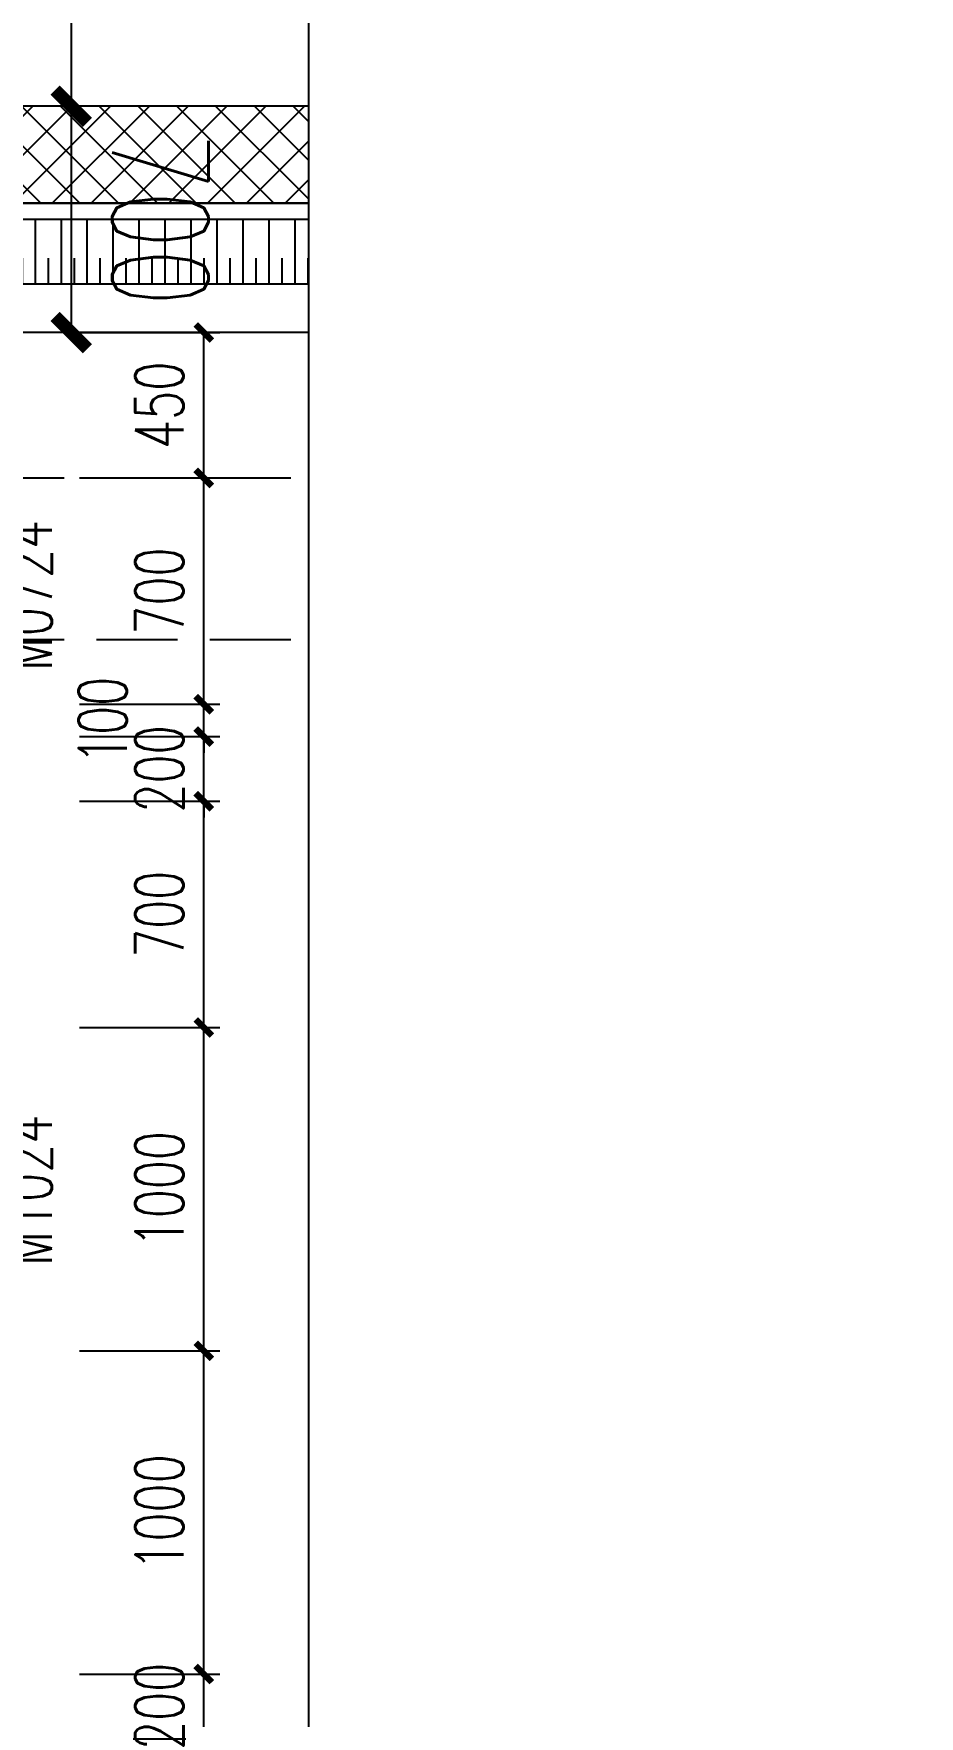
# Model space of a CAD drawing. Extents: x -222544 to -13848, y -31368 to 85559.
# Drawn here: x -38680 to -35942, y -9043 to -3838 of the extents above; entities that cross this region are included whole.
import ezdxf
from ezdxf.xclip import XClip

# ---------------------------------------------------------------- set-up
doc = ezdxf.new("R2010")
doc.units = 0
doc.header["$LTSCALE"] = 1000
doc.header["$MEASUREMENT"] = 0
doc.header["$XCLIPFRAME"] = 0
doc.linetypes.add('10平面$0$DASH', pattern=[0.35, 0.25, -0.1])
doc.linetypes.add('10平面$0$DOTE', pattern=[2.42, 2, -0.2, 0.02, -0.2])
doc.layers.get('Defpoints').update_dxf_attribs({"color": 210})
for name, color, linetype in [('10平面$0$99平面图例外参$0$A-HATCH-2', 251, 'Continuous'), ('10平面$0$A-AXIS-D', 1, 'Continuous'), ('10平面$0$A-AXIS-DOTE', 14, '10平面$0$DOTE'), ('10平面$0$A-AXIS-DP', 126, 'Continuous'), ('10平面$0$A-HATCH-2', 251, 'Continuous'), ('10平面$0$A-LIN-V', 9, 'Continuous'), ('10平面$0$A-WINDOW', 140, 'Continuous'), ('10平面$0$A-云线（根据审图意见修改）', 4, 'Continuous'), ('10平面$0$AS-WALL', 40, 'Continuous'), ('10平面$0$AS-结构边线层', 200, 'Continuous'), ('10平面$0$DIM_ELEV', 3, 'Continuous'), ('10平面$0$DIM_SYMB', 3, 'Continuous'), ('10平面$0$PUB_HATCH', 8, 'Continuous'), ('10平面$0$建-门', 4, 'Continuous'), ('10平面$0$建-门窗编号', 7, 'Continuous'), ('A-AXIS-DP', 126, 'Continuous'), ('A-WINDOW', 140, 'Continuous'), ('DIM_SYMB', 3, 'Continuous')]:
    doc.layers.add(name, color=color, linetype=linetype)
doc.styles.add('10平面$0$_TCH_DIM_T3', font='SIMPLEX', dxfattribs={"width": 0.705882, "bigfont": 'GBCBIG'})
doc.styles.add('10平面$0$A-WIN-LABEL', font='SIMPLEX', dxfattribs={"bigfont": 'GBCBIG'})
doc.styles.add('_TCH_DIM_T3', font='SIMPLEX', dxfattribs={"width": 0.705882, "bigfont": 'GBCBIG'})
doc.dimstyles.new('10平面$0$_TCH_ARCH&&100', dxfattribs={"dimtxt": 297.5, "dimasz": 100, "dimexe": 100, "dimexo": 100, "dimgap": 126.25, "dimtad": 1, "dimdec": 0, "dimzin": 0, "dimdsep": 46, "dimtxsty": '10平面$0$_TCH_DIM_T3', "dimblk": '10平面$0$_ArchTick', "dimcen": 0.09, "dimclrt": 7, "dimazin": 2, "dimtfac": 1, "dimtdec": 0, "dimtix": 1, "dimtmove": 2, "dimatfit": 3, "dimfxl": 0, "dimtolj": 1, "dimtzin": 0, "dimarcsym": 0})
doc.dimstyles.new('10平面$0$_TCH_ARCH&&80', dxfattribs={"dimtxt": 238, "dimasz": 80, "dimexe": 80, "dimexo": 80, "dimgap": 101, "dimtad": 1, "dimdec": 0, "dimzin": 0, "dimdsep": 46, "dimtxsty": '10平面$0$_TCH_DIM_T3', "dimblk": '10平面$0$_ArchTick', "dimcen": 0.09, "dimclrt": 7, "dimazin": 2, "dimtfac": 1, "dimtdec": 0, "dimtix": 1, "dimtmove": 2, "dimatfit": 3, "dimfxl": 0, "dimtolj": 1, "dimtzin": 0, "dimarcsym": 0})
doc.dimstyles.new('_TCH_ARCH&&50', dxfattribs={"dimtxt": 148.75, "dimasz": 50, "dimexe": 50, "dimexo": 50, "dimgap": 63.125, "dimtad": 1, "dimdec": 0, "dimzin": 0, "dimdsep": 46, "dimtxsty": '_TCH_DIM_T3', "dimblk": 'ARCHTICK', "dimcen": 0.09, "dimclrt": 7, "dimazin": 2, "dimtfac": 1, "dimtdec": 0, "dimtix": 1, "dimtmove": 2, "dimatfit": 3, "dimfxl": 0, "dimtolj": 1, "dimtzin": 0, "dimarcsym": 0})

# ---------------------------------------------------------------- blocks, each defined once
blk = doc.blocks.new('10平面$0$_ArchTick')
at = {"color": 0, "linetype": 'ByBlock', "const_width": 0.4}
blk.add_lwpolyline([(-0.5, -0.5), (0.5, 0.5)], dxfattribs=at)
blk = doc.blocks.new('*D1737')
at = {"layer": '10平面$0$A-AXIS-D', "color": 0, "lineweight": -2, "transparency": 16777216}
for p, q in [((-73024, -183400), (-73846.2, -183400)), ((-73746.2, -183400), (-73746.2, -184100)), ((-73024, -184100), (-73846.2, -184100))]:
    blk.add_line(p, q, dxfattribs=at)
at = {"layer": 'Defpoints', "color": 0, "transparency": 16777216}
for p in [(-72924, -183400), (-73746.2, -184100), (-72924, -184100)]:
    blk.add_point(p, dxfattribs=at)
at = {"layer": '10平面$0$A-AXIS-D', "color": 0, "lineweight": -2, "transparency": 16777216, "xscale": 100, "yscale": 100, "zscale": 100}
for p, rotation in [((-73746.2, -183400), 90), ((-73746.2, -184100), 270)]:
    blk.add_blockref('10平面$0$_ArchTick', p, dxfattribs=dict(at, rotation=rotation))
at = {"layer": '10平面$0$A-AXIS-D', "color": 7, "transparency": 16777216, "insert": (-73471.2, -183750), "char_height": 297.5, "attachment_point": 5, "rotation": 270, "style": '10平面$0$_TCH_DIM_T3'}
blk.add_mtext('\\A1;700', dxfattribs=at)
blk = doc.blocks.new('*D1738')
at = {"layer": '10平面$0$A-AXIS-D', "color": 0, "lineweight": -2, "transparency": 16777216}
for p, q in [((-73024, -165400), (-73846.2, -165400)), ((-73746.2, -165400), (-73746.2, -183400)), ((-73024, -183400), (-73846.2, -183400))]:
    blk.add_line(p, q, dxfattribs=at)
at = {"layer": 'Defpoints', "color": 0, "transparency": 16777216}
for p in [(-72924, -165400), (-73746.2, -183400), (-72924, -183400)]:
    blk.add_point(p, dxfattribs=at)
at = {"layer": '10平面$0$A-AXIS-D', "color": 0, "lineweight": -2, "transparency": 16777216, "xscale": 100, "yscale": 100, "zscale": 100}
for p, rotation in [((-73746.2, -165400), 90), ((-73746.2, -183400), 270)]:
    blk.add_blockref('10平面$0$_ArchTick', p, dxfattribs=dict(at, rotation=rotation))
at = {"layer": '10平面$0$A-AXIS-D', "color": 7, "transparency": 16777216, "insert": (-73471.2, -174400), "char_height": 297.5, "attachment_point": 5, "rotation": 270, "style": '10平面$0$_TCH_DIM_T3'}
blk.add_mtext('\\A1;18000', dxfattribs=at)
blk = doc.blocks.new('10平面$0$43243')
at = {"layer": '10平面$0$AS-结构边线层'}
for points in [[(-263994.2, 621290.1), (-277514.2, 621290.1), (-277514.2, 621120.1), (-279354.2, 621120.1), (-279354.2, 620570.1), (-281454.2, 620570), (-281454.2, 621120.1), (-295987, 621120.1), (-313454.2, 567285.8)], [(-196514.2, 548350), (-175294.2, 548350), (-175294.2, 548520), (-173454.2, 548520), (-173454.2, 549070), (-171354.2, 549070), (-171354.2, 548520), (-169514.2, 548520), (-169514.2, 548350), (-155994.2, 548350), (-155994.2, 548520), (-146454.2, 548520), (-146454.2, 549070), (-144354.2, 549070), (-144354.2, 548520), (-128354.2, 548520), (-128354.2, 548810), (-128054.2, 548810), (-128054.2, 561350), (-131054.2, 561350), (-131054.2, 565490), (-128054.2, 565490), (-128054.2, 594490)]]:
    blk.add_lwpolyline(points, dxfattribs=at)
blk = doc.blocks.new('10平面$0$4324324')
at = {"layer": '10平面$0$A-HATCH-2', "linetype": '10平面$0$DASH'}
for p, q in [((-294754.2, 620270), (-135554.2, 620270)), ((-294754.2, 619770), (-135554.2, 619770))]:
    blk.add_line(p, q, dxfattribs=at)
blk = doc.blocks.new('10平面$0$3132')
at = {"layer": '10平面$0$DIM_ELEV', "linetype": '10平面$0$DASH', "const_width": 30}
blk.add_lwpolyline([(-300250, 621840), (-292930, 621840, -0.414214), (-292430, 621340), (-292430, 609770, -0.414214), (-292930, 609270), (-300250, 609270, -0.414214), (-300750, 609770), (-300750, 621340, -0.414214)], format="xyb", close=True, dxfattribs=at)
blk = doc.blocks.new('10平面$0$99平面图例外参$0$$LinePat$填挖边坡')
at = {"color": 0}
for p, q in [((0, 0), (0, -1500)), ((300, 0), (300, -600))]:
    blk.add_line(p, q, dxfattribs=at)
at = {"layer": 'Defpoints', "color": 0}
blk.add_point((600, 0), dxfattribs=at)
blk = doc.blocks.new('10平面$0$34242343243')
at = {"layer": '10平面$0$A-LIN-V'}
for p, q in [((-281908.2, 621070.1), (-294754.2, 621070.1)), ((-281908.2, 620870.1), (-294754.2, 620870.1))]:
    blk.add_line(p, q, dxfattribs=at)
at = {"layer": '10平面$0$99平面图例外参$0$A-HATCH-2', "color": 203, "xscale": 0.1338124999985388, "yscale": 0.1333333333333333, "zscale": 0.1333333333333333, "rotation": 179.9999999990436}
for p in [(-294593.6, 620870.1), (-294513.3, 620870.1), (-294433, 620870.1), (-294352.7, 620870.1), (-294272.5, 620870.1), (-294192.2, 620870.1), (-294111.9, 620870.1), (-294031.6, 620870.1), (-293951.3, 620870.1), (-293871, 620870.1), (-293790.7, 620870.1), (-293710.4, 620870.1)]:
    blk.add_blockref('10平面$0$99平面图例外参$0$$LinePat$填挖边坡', p, dxfattribs=at)
blk = doc.blocks.new('10平面$0$2343243')
at = {"layer": '10平面$0$A-云线（根据审图意见修改）', "color": 1, "ltscale": 500}
blk.add_lwpolyline([(-265623.3, 705106.7), (-178050.5, 972846.4), (-230714.5, 804820)], dxfattribs=at)
blk = doc.blocks.new('*U63')
at = {"color": 0}
blk.add_lwpolyline([(500, 0), (500, 1000), (460, 1000), (460, 0)], close=True, dxfattribs=at)
blk.add_arc((500, 0), 1000, 90, 180, dxfattribs=at)
blk = doc.blocks.new('*U62')
at = {"color": 0, "xscale": 0.001, "yscale": 0.001, "zscale": 0.001}
blk.add_blockref('*U63', (0, 0), dxfattribs=at)
blk = doc.blocks.new('*D1339')
at = {"layer": '10平面$0$A-AXIS-DP', "color": 0, "lineweight": -2, "transparency": 16777216}
for p, q in [((-293040, 616570), (-293040, 616650)), ((-293684.2, 616570), (-292960, 616570)), ((-293040, 616370), (-293040, 616570)), ((-293684.2, 616370), (-292960, 616370)), ((-293040, 616370), (-293040, 616290))]:
    blk.add_line(p, q, dxfattribs=at)
at = {"layer": 'Defpoints', "color": 0, "transparency": 16777216}
for p in [(-293764.2, 616570), (-293040, 616570), (-293764.2, 616370)]:
    blk.add_point(p, dxfattribs=at)
at = {"layer": '10平面$0$A-AXIS-DP', "color": 0, "lineweight": -2, "transparency": 16777216, "xscale": 80, "yscale": 80, "zscale": 80}
for p, rotation in [((-293040, 616570), 270), ((-293040, 616370), 90)]:
    blk.add_blockref('10平面$0$_ArchTick', p, dxfattribs=dict(at, rotation=rotation))
at = {"layer": '10平面$0$A-AXIS-DP', "color": 7, "transparency": 16777216, "insert": (-293260, 616470), "char_height": 238, "attachment_point": 5, "rotation": 90, "style": '10平面$0$_TCH_DIM_T3'}
blk.add_mtext('\\A1;200', dxfattribs=at)
blk = doc.blocks.new('*D1340')
at = {"layer": '10平面$0$A-AXIS-DP', "color": 0, "lineweight": -2, "transparency": 16777216}
for p, q in [((-293684.2, 617570), (-292960, 617570)), ((-293040, 616570), (-293040, 617570)), ((-293684.2, 616570), (-292960, 616570))]:
    blk.add_line(p, q, dxfattribs=at)
at = {"layer": 'Defpoints', "color": 0, "transparency": 16777216}
for p in [(-293764.2, 617570), (-293040, 617570), (-293764.2, 616570)]:
    blk.add_point(p, dxfattribs=at)
at = {"layer": '10平面$0$A-AXIS-DP', "color": 0, "lineweight": -2, "transparency": 16777216, "xscale": 80, "yscale": 80, "zscale": 80}
for p, rotation in [((-293040, 617570), 90), ((-293040, 616570), 270)]:
    blk.add_blockref('10平面$0$_ArchTick', p, dxfattribs=dict(at, rotation=rotation))
at = {"layer": '10平面$0$A-AXIS-DP', "color": 7, "transparency": 16777216, "insert": (-293260, 617070), "char_height": 238, "attachment_point": 5, "rotation": 90, "style": '10平面$0$_TCH_DIM_T3'}
blk.add_mtext('\\A1;1000', dxfattribs=at)
blk = doc.blocks.new('*D1341')
at = {"layer": '10平面$0$A-AXIS-DP', "color": 0, "lineweight": -2, "transparency": 16777216}
for p, q in [((-293684.2, 618570), (-292960, 618570)), ((-293040, 617570), (-293040, 618570)), ((-293684.2, 617570), (-292960, 617570))]:
    blk.add_line(p, q, dxfattribs=at)
at = {"layer": 'Defpoints', "color": 0, "transparency": 16777216}
for p in [(-293764.2, 618570), (-293040, 618570), (-293764.2, 617570)]:
    blk.add_point(p, dxfattribs=at)
at = {"layer": '10平面$0$A-AXIS-DP', "color": 0, "lineweight": -2, "transparency": 16777216, "xscale": 80, "yscale": 80, "zscale": 80}
for p, rotation in [((-293040, 618570), 90), ((-293040, 617570), 270)]:
    blk.add_blockref('10平面$0$_ArchTick', p, dxfattribs=dict(at, rotation=rotation))
at = {"layer": '10平面$0$A-AXIS-DP', "color": 7, "transparency": 16777216, "insert": (-293260, 618070), "char_height": 238, "attachment_point": 5, "rotation": 90, "style": '10平面$0$_TCH_DIM_T3'}
blk.add_mtext('\\A1;1000', dxfattribs=at)
blk = doc.blocks.new('*D1342')
at = {"layer": '10平面$0$A-AXIS-DP', "color": 0, "lineweight": -2, "transparency": 16777216}
for p, q in [((-293684.2, 619270), (-292960, 619270)), ((-293040, 618570), (-293040, 619270)), ((-293684.2, 618570), (-292960, 618570))]:
    blk.add_line(p, q, dxfattribs=at)
at = {"layer": 'Defpoints', "color": 0, "transparency": 16777216}
for p in [(-293764.2, 619270), (-293040, 619270), (-293764.2, 618570)]:
    blk.add_point(p, dxfattribs=at)
at = {"layer": '10平面$0$A-AXIS-DP', "color": 0, "lineweight": -2, "transparency": 16777216, "xscale": 80, "yscale": 80, "zscale": 80}
for p, rotation in [((-293040, 619270), 90), ((-293040, 618570), 270)]:
    blk.add_blockref('10平面$0$_ArchTick', p, dxfattribs=dict(at, rotation=rotation))
at = {"layer": '10平面$0$A-AXIS-DP', "color": 7, "transparency": 16777216, "insert": (-293260, 618920), "char_height": 238, "attachment_point": 5, "rotation": 90, "style": '10平面$0$_TCH_DIM_T3'}
blk.add_mtext('\\A1;700', dxfattribs=at)
blk = doc.blocks.new('*D1343')
at = {"layer": '10平面$0$A-AXIS-DP', "color": 0, "lineweight": -2, "transparency": 16777216}
for p, q in [((-293040, 619470), (-293040, 619550)), ((-293684.2, 619470), (-292960, 619470)), ((-293040, 619270), (-293040, 619470)), ((-293684.2, 619270), (-292960, 619270)), ((-293040, 619270), (-293040, 619190))]:
    blk.add_line(p, q, dxfattribs=at)
at = {"layer": 'Defpoints', "color": 0, "transparency": 16777216}
for p in [(-293764.2, 619470), (-293040, 619470), (-293764.2, 619270)]:
    blk.add_point(p, dxfattribs=at)
at = {"layer": '10平面$0$A-AXIS-DP', "color": 0, "lineweight": -2, "transparency": 16777216, "xscale": 80, "yscale": 80, "zscale": 80}
for p, rotation in [((-293040, 619470), 270), ((-293040, 619270), 90)]:
    blk.add_blockref('10平面$0$_ArchTick', p, dxfattribs=dict(at, rotation=rotation))
at = {"layer": '10平面$0$A-AXIS-DP', "color": 7, "transparency": 16777216, "insert": (-293540, 619370), "char_height": 238, "attachment_point": 5, "rotation": 90, "style": '10平面$0$_TCH_DIM_T3'}
blk.add_mtext('\\A1;200', dxfattribs=at)
blk = doc.blocks.new('*D1344')
at = {"layer": '10平面$0$A-AXIS-DP', "color": 0, "lineweight": -2, "transparency": 16777216}
for p, q in [((-293040, 619570), (-293040, 619650)), ((-293684.2, 619570), (-292960, 619570)), ((-293040, 619470), (-293040, 619570)), ((-293684.2, 619470), (-292960, 619470)), ((-293040, 619470), (-293040, 619390))]:
    blk.add_line(p, q, dxfattribs=at)
at = {"layer": 'Defpoints', "color": 0, "transparency": 16777216}
for p in [(-293764.2, 619570), (-293040, 619570), (-293764.2, 619470)]:
    blk.add_point(p, dxfattribs=at)
at = {"layer": '10平面$0$A-AXIS-DP', "color": 0, "lineweight": -2, "transparency": 16777216, "xscale": 80, "yscale": 80, "zscale": 80}
for p, rotation in [((-293040, 619570), 270), ((-293040, 619470), 90)]:
    blk.add_blockref('10平面$0$_ArchTick', p, dxfattribs=dict(at, rotation=rotation))
at = {"layer": '10平面$0$A-AXIS-DP', "color": 7, "transparency": 16777216, "insert": (-292820, 619520), "char_height": 238, "attachment_point": 5, "rotation": 90, "style": '10平面$0$_TCH_DIM_T3'}
blk.add_mtext('\\A1;100', dxfattribs=at)
blk = doc.blocks.new('*D1345')
at = {"layer": '10平面$0$A-AXIS-DP', "color": 0, "lineweight": -2, "transparency": 16777216}
for p, q in [((-293684.2, 620270), (-292960, 620270)), ((-293040, 619570), (-293040, 620270)), ((-293684.2, 619570), (-292960, 619570))]:
    blk.add_line(p, q, dxfattribs=at)
at = {"layer": 'Defpoints', "color": 0, "transparency": 16777216}
for p in [(-293764.2, 620270), (-293040, 620270), (-293764.2, 619570)]:
    blk.add_point(p, dxfattribs=at)
at = {"layer": '10平面$0$A-AXIS-DP', "color": 0, "lineweight": -2, "transparency": 16777216, "xscale": 80, "yscale": 80, "zscale": 80}
for p, rotation in [((-293040, 620270), 90), ((-293040, 619570), 270)]:
    blk.add_blockref('10平面$0$_ArchTick', p, dxfattribs=dict(at, rotation=rotation))
at = {"layer": '10平面$0$A-AXIS-DP', "color": 7, "transparency": 16777216, "insert": (-293260, 619920), "char_height": 238, "attachment_point": 5, "rotation": 90, "style": '10平面$0$_TCH_DIM_T3'}
blk.add_mtext('\\A1;700', dxfattribs=at)
blk = doc.blocks.new('*D1346')
at = {"layer": '10平面$0$A-AXIS-DP', "color": 0, "lineweight": -2, "transparency": 16777216}
for p, q in [((-293040, 620720), (-293040, 620800)), ((-293684.2, 620720), (-292960, 620720)), ((-293040, 620270), (-293040, 620720)), ((-293684.2, 620270), (-292960, 620270)), ((-293040, 620270), (-293040, 620190))]:
    blk.add_line(p, q, dxfattribs=at)
at = {"layer": 'Defpoints', "color": 0, "transparency": 16777216}
for p in [(-293764.2, 620720), (-293040, 620720), (-293764.2, 620270)]:
    blk.add_point(p, dxfattribs=at)
at = {"layer": '10平面$0$A-AXIS-DP', "color": 0, "lineweight": -2, "transparency": 16777216, "xscale": 80, "yscale": 80, "zscale": 80}
for p, rotation in [((-293040, 620720), 270), ((-293040, 620270), 90)]:
    blk.add_blockref('10平面$0$_ArchTick', p, dxfattribs=dict(at, rotation=rotation))
at = {"layer": '10平面$0$A-AXIS-DP', "color": 7, "transparency": 16777216, "insert": (-293260, 620495), "char_height": 238, "attachment_point": 5, "rotation": 90, "style": '10平面$0$_TCH_DIM_T3'}
blk.add_mtext('\\A1;450', dxfattribs=at)
blk = doc.blocks.new('_ArchTick')
at = {"color": 0, "linetype": 'ByBlock', "const_width": 0.4}
blk.add_lwpolyline([(-0.5, -0.5), (0.5, 0.5)], dxfattribs=at)
blk = doc.blocks.new('*D311')
at = {"layer": 'A-AXIS-DP', "color": 0, "lineweight": -2, "transparency": 16777216}
for p, q in [((-38537.9, -4762.5), (-38104.2, -4762.5)), ((-38154.2, -5212.5), (-38154.2, -4762.5)), ((-38537.9, -5212.5), (-38104.2, -5212.5))]:
    blk.add_line(p, q, dxfattribs=at)
at = {"layer": 'Defpoints', "color": 0, "transparency": 16777216}
for p in [(-38587.9, -4762.5), (-38154.2, -4762.5), (-38587.9, -5212.5)]:
    blk.add_point(p, dxfattribs=at)
at = {"layer": 'A-AXIS-DP', "color": 0, "lineweight": -2, "transparency": 16777216, "xscale": 50, "yscale": 50, "zscale": 50}
for p, rotation in [((-38154.2, -4762.5), 90), ((-38154.2, -5212.5), 270)]:
    blk.add_blockref('_ArchTick', p, dxfattribs=dict(at, rotation=rotation))
at = {"layer": 'A-AXIS-DP', "color": 7, "transparency": 16777216, "insert": (-38291.7, -4987.5), "char_height": 148.75, "attachment_point": 5, "rotation": 90, "style": '_TCH_DIM_T3'}
blk.add_mtext('\\A1;450', dxfattribs=at)
blk = doc.blocks.new('*D312')
at = {"layer": 'A-AXIS-DP', "color": 0, "lineweight": -2, "transparency": 16777216}
for p, q in [((-38537.9, -5212.5), (-38104.2, -5212.5)), ((-38154.2, -5912.5), (-38154.2, -5212.5)), ((-38537.9, -5912.5), (-38104.2, -5912.5))]:
    blk.add_line(p, q, dxfattribs=at)
at = {"layer": 'Defpoints', "color": 0, "transparency": 16777216}
for p in [(-38587.9, -5212.5), (-38154.2, -5212.5), (-38587.9, -5912.5)]:
    blk.add_point(p, dxfattribs=at)
at = {"layer": 'A-AXIS-DP', "color": 0, "lineweight": -2, "transparency": 16777216, "xscale": 50, "yscale": 50, "zscale": 50}
for p, rotation in [((-38154.2, -5212.5), 90), ((-38154.2, -5912.5), 270)]:
    blk.add_blockref('_ArchTick', p, dxfattribs=dict(at, rotation=rotation))
at = {"layer": 'A-AXIS-DP', "color": 7, "transparency": 16777216, "insert": (-38291.7, -5562.5), "char_height": 148.75, "attachment_point": 5, "rotation": 90, "style": '_TCH_DIM_T3'}
blk.add_mtext('\\A1;700', dxfattribs=at)
blk = doc.blocks.new('*D313')
at = {"layer": 'A-AXIS-DP', "color": 0, "lineweight": -2, "transparency": 16777216}
for p, q in [((-38154.2, -5912.5), (-38154.2, -5862.5)), ((-38537.9, -5912.5), (-38104.2, -5912.5)), ((-38154.2, -6012.5), (-38154.2, -5912.5)), ((-38537.9, -6012.5), (-38104.2, -6012.5)), ((-38154.2, -6012.5), (-38154.2, -6062.5))]:
    blk.add_line(p, q, dxfattribs=at)
at = {"layer": 'Defpoints', "color": 0, "transparency": 16777216}
for p in [(-38587.9, -5912.5), (-38154.2, -5912.5), (-38587.9, -6012.5)]:
    blk.add_point(p, dxfattribs=at)
at = {"layer": 'A-AXIS-DP', "color": 0, "lineweight": -2, "transparency": 16777216, "xscale": 50, "yscale": 50, "zscale": 50}
for p, rotation in [((-38154.2, -5912.5), 270), ((-38154.2, -6012.5), 90)]:
    blk.add_blockref('_ArchTick', p, dxfattribs=dict(at, rotation=rotation))
at = {"layer": 'A-AXIS-DP', "color": 7, "transparency": 16777216, "insert": (-38466.7, -5962.5), "char_height": 148.75, "attachment_point": 5, "rotation": 90, "style": '_TCH_DIM_T3'}
blk.add_mtext('\\A1;100', dxfattribs=at)
blk = doc.blocks.new('*D314')
at = {"layer": 'A-AXIS-DP', "color": 0, "lineweight": -2, "transparency": 16777216}
for p, q in [((-38154.2, -6012.5), (-38154.2, -5962.5)), ((-38537.9, -6012.5), (-38104.2, -6012.5)), ((-38154.2, -6212.5), (-38154.2, -6012.5)), ((-38537.9, -6212.5), (-38104.2, -6212.5)), ((-38154.2, -6212.5), (-38154.2, -6262.5))]:
    blk.add_line(p, q, dxfattribs=at)
at = {"layer": 'Defpoints', "color": 0, "transparency": 16777216}
for p in [(-38587.9, -6012.5), (-38154.2, -6012.5), (-38587.9, -6212.5)]:
    blk.add_point(p, dxfattribs=at)
at = {"layer": 'A-AXIS-DP', "color": 0, "lineweight": -2, "transparency": 16777216, "xscale": 50, "yscale": 50, "zscale": 50}
for p, rotation in [((-38154.2, -6012.5), 270), ((-38154.2, -6212.5), 90)]:
    blk.add_blockref('_ArchTick', p, dxfattribs=dict(at, rotation=rotation))
at = {"layer": 'A-AXIS-DP', "color": 7, "transparency": 16777216, "insert": (-38291.7, -6112.5), "char_height": 148.75, "attachment_point": 5, "rotation": 90, "style": '_TCH_DIM_T3'}
blk.add_mtext('\\A1;200', dxfattribs=at)
blk = doc.blocks.new('*D315')
at = {"layer": 'A-AXIS-DP', "color": 0, "lineweight": -2, "transparency": 16777216}
for p, q in [((-38537.9, -6212.5), (-38104.2, -6212.5)), ((-38154.2, -6912.5), (-38154.2, -6212.5)), ((-38537.9, -6912.5), (-38104.2, -6912.5))]:
    blk.add_line(p, q, dxfattribs=at)
at = {"layer": 'Defpoints', "color": 0, "transparency": 16777216}
for p in [(-38587.9, -6212.5), (-38154.2, -6212.5), (-38587.9, -6912.5)]:
    blk.add_point(p, dxfattribs=at)
at = {"layer": 'A-AXIS-DP', "color": 0, "lineweight": -2, "transparency": 16777216, "xscale": 50, "yscale": 50, "zscale": 50}
for p, rotation in [((-38154.2, -6212.5), 90), ((-38154.2, -6912.5), 270)]:
    blk.add_blockref('_ArchTick', p, dxfattribs=dict(at, rotation=rotation))
at = {"layer": 'A-AXIS-DP', "color": 7, "transparency": 16777216, "insert": (-38291.7, -6562.5), "char_height": 148.75, "attachment_point": 5, "rotation": 90, "style": '_TCH_DIM_T3'}
blk.add_mtext('\\A1;700', dxfattribs=at)
blk = doc.blocks.new('*D316')
at = {"layer": 'A-AXIS-DP', "color": 0, "lineweight": -2, "transparency": 16777216}
for p, q in [((-38537.9, -6912.5), (-38104.2, -6912.5)), ((-38154.2, -7912.5), (-38154.2, -6912.5)), ((-38537.9, -7912.5), (-38104.2, -7912.5))]:
    blk.add_line(p, q, dxfattribs=at)
at = {"layer": 'Defpoints', "color": 0, "transparency": 16777216}
for p in [(-38587.9, -6912.5), (-38154.2, -6912.5), (-38587.9, -7912.5)]:
    blk.add_point(p, dxfattribs=at)
at = {"layer": 'A-AXIS-DP', "color": 0, "lineweight": -2, "transparency": 16777216, "xscale": 50, "yscale": 50, "zscale": 50}
for p, rotation in [((-38154.2, -6912.5), 90), ((-38154.2, -7912.5), 270)]:
    blk.add_blockref('_ArchTick', p, dxfattribs=dict(at, rotation=rotation))
at = {"layer": 'A-AXIS-DP', "color": 7, "transparency": 16777216, "insert": (-38291.7, -7412.5), "char_height": 148.75, "attachment_point": 5, "rotation": 90, "style": '_TCH_DIM_T3'}
blk.add_mtext('\\A1;1000', dxfattribs=at)
blk = doc.blocks.new('*D317')
at = {"layer": 'A-AXIS-DP', "color": 0, "lineweight": -2, "transparency": 16777216}
for p, q in [((-38537.9, -7912.5), (-38104.2, -7912.5)), ((-38154.2, -8912.5), (-38154.2, -7912.5)), ((-38537.9, -8912.5), (-38104.2, -8912.5))]:
    blk.add_line(p, q, dxfattribs=at)
at = {"layer": 'Defpoints', "color": 0, "transparency": 16777216}
for p in [(-38587.9, -7912.5), (-38154.2, -7912.5), (-38587.9, -8912.5)]:
    blk.add_point(p, dxfattribs=at)
at = {"layer": 'A-AXIS-DP', "color": 0, "lineweight": -2, "transparency": 16777216, "xscale": 50, "yscale": 50, "zscale": 50}
for p, rotation in [((-38154.2, -7912.5), 90), ((-38154.2, -8912.5), 270)]:
    blk.add_blockref('_ArchTick', p, dxfattribs=dict(at, rotation=rotation))
at = {"layer": 'A-AXIS-DP', "color": 7, "transparency": 16777216, "insert": (-38291.7, -8412.5), "char_height": 148.75, "attachment_point": 5, "rotation": 90, "style": '_TCH_DIM_T3'}
blk.add_mtext('\\A1;1000', dxfattribs=at)
blk = doc.blocks.new('*D318')
at = {"layer": 'A-AXIS-DP', "color": 0, "lineweight": -2, "transparency": 16777216}
for p, q in [((-38154.2, -8912.5), (-38154.2, -8862.5)), ((-38537.9, -8912.5), (-38104.2, -8912.5)), ((-38154.2, -9112.5), (-38154.2, -8912.5)), ((-38537.9, -9112.5), (-38104.2, -9112.5)), ((-38154.2, -9112.5), (-38154.2, -9162.5))]:
    blk.add_line(p, q, dxfattribs=at)
at = {"layer": 'Defpoints', "color": 0, "transparency": 16777216}
for p in [(-38587.9, -8912.5), (-38154.2, -8912.5), (-38587.9, -9112.5)]:
    blk.add_point(p, dxfattribs=at)
at = {"layer": 'A-AXIS-DP', "color": 0, "lineweight": -2, "transparency": 16777216, "xscale": 50, "yscale": 50, "zscale": 50}
for p, rotation in [((-38154.2, -8912.5), 270), ((-38154.2, -9112.5), 90)]:
    blk.add_blockref('_ArchTick', p, dxfattribs=dict(at, rotation=rotation))
at = {"layer": 'A-AXIS-DP', "color": 7, "transparency": 16777216, "insert": (-38291.7, -9012.5), "char_height": 148.75, "attachment_point": 5, "rotation": 90, "style": '_TCH_DIM_T3'}
blk.add_mtext('\\A1;200', dxfattribs=at)
blk = doc.blocks.new('10平面$0$dote')
at = {"layer": '10平面$0$A-AXIS-DOTE', "ltscale": 2}
blk.add_line((98696.4, -184100), (-97273.6, -184100), dxfattribs=at)
at = {"layer": '10平面$0$A-AXIS-D'}
for base, p1, p2, picture, middle in [((-73746.2, -183400), (-72924, -165400), (-72924, -183400), '*D1738', (-73471.2, -174400)), ((-73746.2, -184100), (-72924, -183400), (-72924, -184100), '*D1737', (-73471.2, -183750))]:
    dim = blk.add_linear_dim(base=base, p1=p1, p2=p2, angle=270, dimstyle='10平面$0$_TCH_ARCH&&100', override={"dimgap": 0}, dxfattribs=at)
    dim.commit()
    dim.dimension.update_dxf_attribs({"geometry": picture, "text_midpoint": middle, "dimtype": 161, "text_rotation": 270})
blk = doc.blocks.new('10平面')
at = {"layer": '10平面$0$PUB_HATCH'}
h = blk.add_hatch(dxfattribs=at)
h.set_pattern_fill('多孔材料', color=256, scale=30, style=0)
h.set_pattern_definition([(45, (60, 0), (-60.000061, 60.000061), []), (135, (60, 0), (-60.000061, -60.000061), [])])
h.paths.add_polyline_path([(-281154.2, 621420.1), (-295104.2, 621420.1), (-295104.2, 621120.1), (-281454.2, 621120.1)])
at = {"layer": '10平面$0$AS-WALL'}
for p, q in [((-281154.2, 621420.1), (-295104.2, 621420.1)), ((-295104.2, 621120.1), (-281454.2, 621120.1))]:
    blk.add_line(p, q, dxfattribs=at)
at = {"layer": '10平面$0$A-AXIS-DP'}
for name in ['10平面$0$2343243', '10平面$0$3132']:
    blk.add_blockref(name, (0, 0), dxfattribs=at)
at = {"layer": '10平面$0$A-WINDOW'}
for name in ['10平面$0$43243', '10平面$0$4324324']:
    blk.add_blockref(name, (0, 0), dxfattribs=at)
at = {"layer": '10平面$0$AS-WALL'}
blk.add_blockref('10平面$0$dote', (-220736.4, 804820), dxfattribs=at)
at = {"layer": '10平面$0$DIM_SYMB'}
blk.add_blockref('10平面$0$34242343243', (0, 0), dxfattribs=at)
at = {"layer": '10平面$0$建-门'}
ref = blk.add_blockref('*U62', (-294854.2, 619920), dxfattribs=dict(at, xscale=700, yscale=-700, zscale=199.9999999999998, rotation=269.9999999977665))
ref.add_attrib('A', 'M0724', (-294542.3, 619672.5), dxfattribs={"layer": '10平面$0$建-门窗编号', "height": 148.75, "rotation": 90, "style": '10平面$0$A-WIN-LABEL', "width": 0.705882})
ref = blk.add_blockref('*U62', (-294854.2, 618070), dxfattribs=dict(at, xscale=1000, yscale=-1000, zscale=199.9999999999998, rotation=269.9999999977625))
ref.add_attrib('A', 'M1024', (-294542.3, 617832.5), dxfattribs={"layer": '10平面$0$建-门窗编号', "height": 148.75, "rotation": 90, "style": '10平面$0$A-WIN-LABEL', "width": 0.705882})
at = {"layer": '10平面$0$A-AXIS-DP'}
for p1, p2, picture, middle in [((-293764.2, 620270), (-293764.2, 620720), '*D1346', (-293260, 620495)), ((-293764.2, 619570), (-293764.2, 620270), '*D1345', (-293260, 619920)), ((-293764.2, 618570), (-293764.2, 619270), '*D1342', (-293260, 618920)), ((-293764.2, 617570), (-293764.2, 618570), '*D1341', (-293260, 618070)), ((-293764.2, 616570), (-293764.2, 617570), '*D1340', (-293260, 617070)), ((-293764.2, 616370), (-293764.2, 616570), '*D1339', (-293260, 616470))]:
    dim = blk.add_aligned_dim(p1=p1, p2=p2, distance=-724.2, dimstyle='10平面$0$_TCH_ARCH&&80', dxfattribs=at)
    dim.commit()
    dim.dimension.update_dxf_attribs({"geometry": picture, "text_midpoint": middle})
for base, p1, p2, picture, middle in [((-293040, 619570), (-293764.2, 619470), (-293764.2, 619570), '*D1344', (-292820, 619520)), ((-293040, 619470), (-293764.2, 619270), (-293764.2, 619470), '*D1343', (-293540, 619370))]:
    dim = blk.add_linear_dim(base=base, p1=p1, p2=p2, angle=90, dimstyle='10平面$0$_TCH_ARCH&&80', dxfattribs=at)
    dim.commit()
    dim.dimension.update_dxf_attribs({"geometry": picture, "text_midpoint": middle, "dimtype": 161})

msp = doc.modelspace()

# ---------------------------------------------------------------- block references
at = {"layer": 'A-WINDOW'}
ref = msp.add_blockref('10平面', (255918.8, -625482.5), dxfattribs=at)
XClip(ref).set_block_clipping_path([(-300678.8416407659, 609273.1189870307), (-293749.4263029593, 621732.488867046)])
ref = msp.add_blockref('10平面', (89760.1, -572410.9), dxfattribs=at)
XClip(ref).set_block_clipping_path([(-138649.4371028924, 547908.4159631686), (-127397.9057266749, 552712.4060170917)])
at = {"layer": 'DIM_SYMB'}
ref = msp.add_blockref('10平面', (199076.5, -794617.3), dxfattribs=at)
XClip(ref).set_block_clipping_path([(-232392.0561316109, 827085.1265105864), (-225852.3232791438, 833011.0461944257)])

# ---------------------------------------------------------------- next in the draw order: linework, layer by layer
msp.add_lwpolyline([(-44760, -3446.6), (-37830.6, -3446.6), (-37830.6, -16209.4), (-44760, -16209.4)], close=True, dxfattribs=at)

# ---------------------------------------------------------------- next in the draw order: dimensions: what is measured, and where the dimension line sits
at = {"layer": 'A-AXIS-DP'}
for p1, p2, picture, middle in [((-38587.9, -5212.5), (-38587.9, -4762.5), '*D311', (-38291.7, -4987.5)), ((-38587.9, -5912.5), (-38587.9, -5212.5), '*D312', (-38291.7, -5562.5)), ((-38587.9, -6212.5), (-38587.9, -6012.5), '*D314', (-38291.7, -6112.5)), ((-38587.9, -6912.5), (-38587.9, -6212.5), '*D315', (-38291.7, -6562.5)), ((-38587.9, -7912.5), (-38587.9, -6912.5), '*D316', (-38291.7, -7412.5)), ((-38587.9, -8912.5), (-38587.9, -7912.5), '*D317', (-38291.7, -8412.5)), ((-38587.9, -9112.5), (-38587.9, -8912.5), '*D318', (-38291.7, -9012.5))]:
    dim = msp.add_aligned_dim(p1=p1, p2=p2, distance=-433.8, dimstyle='_TCH_ARCH&&50', dxfattribs=at)
    dim.commit()
    dim.dimension.update_dxf_attribs({"geometry": picture, "text_midpoint": middle})
dim = msp.add_linear_dim(base=(-38154.2, -5912.5), p1=(-38587.9, -6012.5), p2=(-38587.9, -5912.5), angle=90, dimstyle='_TCH_ARCH&&50', dxfattribs=at)
dim.commit()
dim.dimension.update_dxf_attribs({"geometry": '*D313', "text_midpoint": (-38466.7, -5962.5), "dimtype": 129})

doc.saveas('drawing.dxf')
